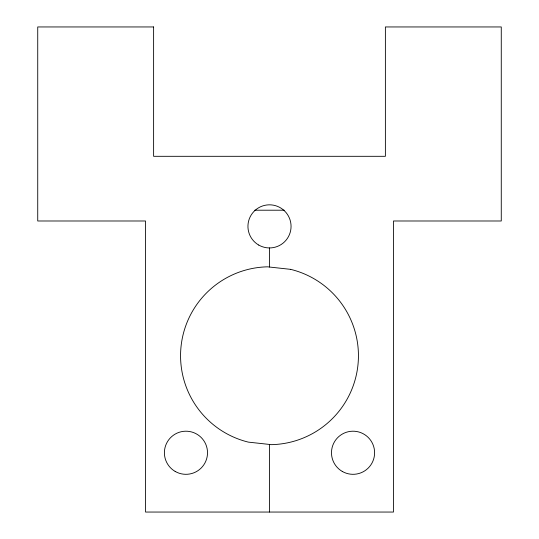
<?xml version="1.0" encoding="UTF-8"?>
<svg xmlns="http://www.w3.org/2000/svg" width="539" height="539" viewBox="0 0 539 539"><rect width="100%" height="100%" fill="white"/><g stroke="black" fill="none" stroke-linecap="round" stroke-linejoin="round"><path stroke-width="0.81" d="M254.779 210.21L284.221 210.21M269.5 247.94L269.5 267.041M269.5 444.439L269.5 512.05M153.615 26.95L37.73 26.95L37.73 220.99L145.53 220.99L145.53 512.05L393.47 512.05L393.47 220.99L501.27 220.99L501.27 26.95L385.385 26.95L385.385 156.31L153.615 156.31L153.615 26.95M290.629 269.352L267.553 266.825A88.935 88.935 0 0 0 248.371 442.128L271.447 444.655A88.935 88.935 0 0 0 290.629 269.352M258.72 245.05A21.56 21.56 0 0 0 291.06 226.38A21.56 21.56 0 0 0 258.72 207.71A21.56 21.56 0 0 0 258.72 245.05M175.175 471.43A21.56 21.56 0 0 0 207.515 452.76A21.56 21.56 0 0 0 175.175 434.09A21.56 21.56 0 0 0 175.175 471.43M342.265 471.43A21.56 21.56 0 0 0 374.605 452.76A21.56 21.56 0 0 0 342.265 434.09A21.56 21.56 0 0 0 342.265 471.43"/></g></svg>
